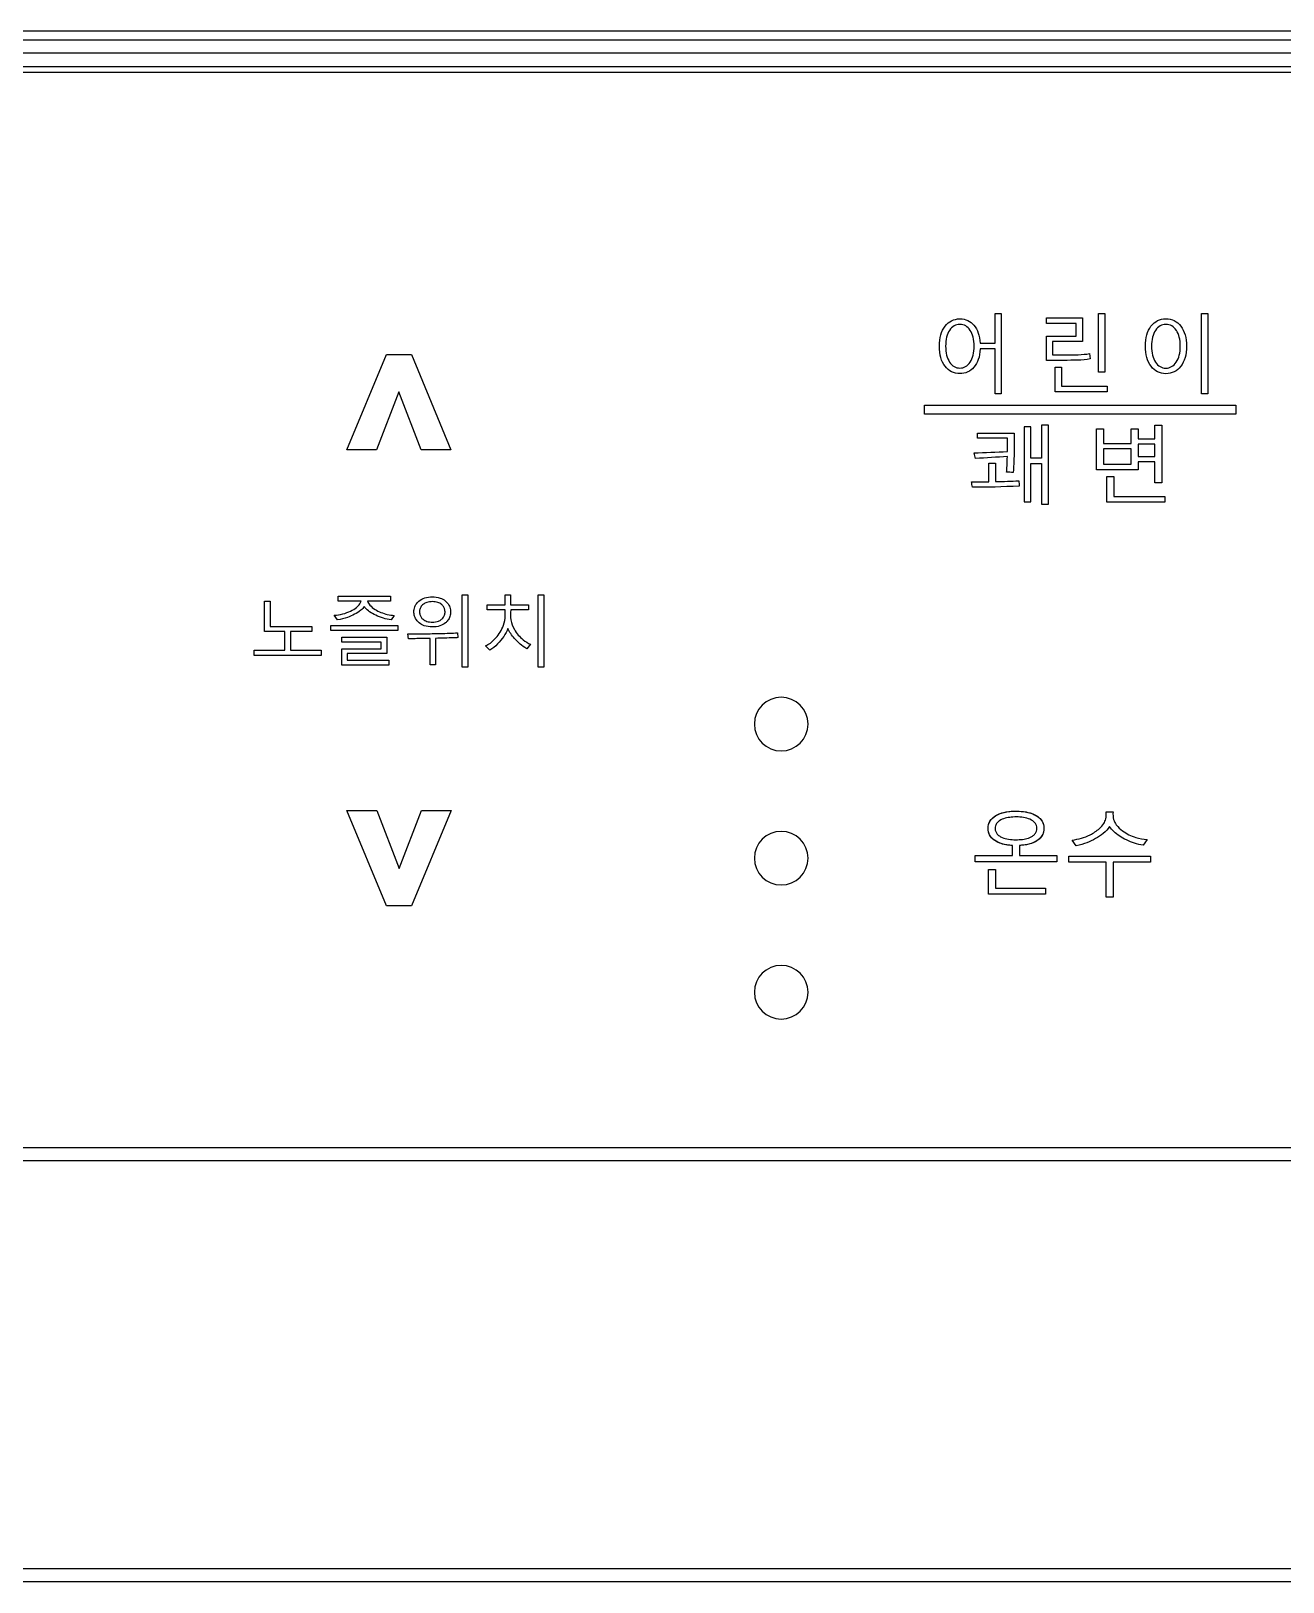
# Model space of a CAD drawing. Header units: millimetres. Extents: x 5 to 3846, y -2727 to 2747.
# Drawn here: x 1461.4 to 1508.1, y -1057.5 to -999.7 of the extents above; entities that cross this region are included whole.
import ezdxf

# ---------------------------------------------------------------- set-up
doc = ezdxf.new("R2010")
doc.units = ezdxf.units.MM

msp = doc.modelspace()

# ---------------------------------------------------------------- linework, layer by layer
at = {"linetype": 'Continuous'}
for p, q in [((1581.015, -999.674), (1367.765, -999.674)), ((1367.765, -1000.006), (1581.015, -1000.006)), ((1581.015, -1000.505), (1367.765, -1000.505)), ((1581.015, -1001.014), (1367.765, -1001.014)), ((1367.765, -1001.214), (1581.015, -1001.214)), ((1497.363, -1011.316), (1497.363, -1010.207)), ((1497.363, -1010.207), (1497.595, -1010.207)), ((1497.595, -1010.207), (1497.595, -1013.207)), ((1501.224, -1012.399), (1501.224, -1010.207)), ((1501.224, -1010.207), (1501.46, -1010.207)), ((1501.46, -1010.207), (1501.46, -1012.399)), ((1505.058, -1010.207), (1505.291, -1010.207)), ((1505.058, -1013.207), (1505.058, -1010.207)), ((1505.291, -1010.207), (1505.291, -1013.207)), ((1499.281, -1010.369), (1500.622, -1010.369)), ((1499.281, -1010.574), (1499.281, -1010.369)), ((1500.393, -1010.574), (1499.281, -1010.574)), ((1500.393, -1011.052), (1500.393, -1010.574)), ((1500.622, -1010.369), (1500.622, -1011.252)), ((1496.808, -1011.316), (1497.363, -1011.316)), ((1499.281, -1011.955), (1499.281, -1011.052)), ((1499.281, -1011.052), (1500.393, -1011.052)), ((1500.622, -1011.252), (1499.51, -1011.252)), ((1499.51, -1011.252), (1499.51, -1011.752)), ((1473.199, -1015.292), (1474.678, -1011.737)), ((1474.678, -1011.737), (1475.603, -1011.737)), ((1475.603, -1011.737), (1477.079, -1015.292)), ((1497.363, -1011.523), (1496.81, -1011.523)), ((1497.363, -1013.207), (1497.363, -1011.523)), ((1500.88, -1011.702), (1500.915, -1011.902)), ((1499.61, -1012.213), (1499.841, -1012.213)), ((1499.61, -1013.122), (1499.61, -1012.213)), ((1499.841, -1012.213), (1499.841, -1012.912)), ((1501.46, -1012.399), (1501.224, -1012.399)), ((1475.137, -1013.132), (1474.302, -1015.292)), ((1475.968, -1015.292), (1475.137, -1013.132)), ((1501.537, -1013.122), (1499.61, -1013.122)), ((1499.841, -1012.912), (1501.537, -1012.912)), ((1501.537, -1012.912), (1501.537, -1013.122)), ((1497.595, -1013.207), (1497.363, -1013.207)), ((1505.291, -1013.207), (1505.058, -1013.207)), ((1474.302, -1015.292), (1473.199, -1015.292)), ((1477.079, -1015.292), (1475.968, -1015.292)), ((1470.128, -1020.933), (1470.336, -1020.933)), ((1470.128, -1022.059), (1470.128, -1020.933)), ((1470.336, -1020.933), (1470.336, -1021.871)), ((1472.877, -1020.75), (1474.819, -1020.75)), ((1472.877, -1020.936), (1472.877, -1020.75)), ((1473.731, -1020.936), (1472.877, -1020.936)), ((1474.819, -1020.936), (1473.968, -1020.936)), ((1474.819, -1020.75), (1474.819, -1020.936)), ((1477.502, -1023.388), (1477.502, -1020.696)), ((1477.502, -1020.696), (1477.712, -1020.696)), ((1477.712, -1020.696), (1477.712, -1023.388)), ((1478.432, -1021.073), (1479.094, -1021.073)), ((1478.432, -1021.258), (1478.432, -1021.073)), ((1479.094, -1020.696), (1479.304, -1020.696)), ((1479.094, -1021.073), (1479.094, -1020.696)), ((1479.304, -1020.696), (1479.304, -1021.073)), ((1479.304, -1021.073), (1479.972, -1021.073)), ((1479.972, -1021.073), (1479.972, -1021.258)), ((1480.335, -1023.388), (1480.335, -1020.696)), ((1480.335, -1020.696), (1480.544, -1020.696)), ((1480.544, -1020.696), (1480.544, -1023.388)), ((1472.853, -1021.625), (1472.73, -1021.459)), ((1474.966, -1021.462), (1474.854, -1021.625)), ((1479.097, -1021.258), (1478.432, -1021.258)), ((1479.972, -1021.258), (1479.307, -1021.258)), ((1470.879, -1022.059), (1470.128, -1022.059)), ((1470.336, -1021.871), (1471.896, -1021.871)), ((1470.879, -1022.765), (1470.879, -1022.059)), ((1471.091, -1022.059), (1471.091, -1022.765)), ((1471.896, -1022.059), (1471.091, -1022.059)), ((1471.896, -1021.871), (1471.896, -1022.059)), ((1472.599, -1022.022), (1472.599, -1021.836)), ((1472.599, -1021.836), (1475.097, -1021.836)), ((1475.097, -1022.022), (1472.599, -1022.022)), ((1473.008, -1022.28), (1474.685, -1022.28)), ((1473.008, -1022.462), (1473.008, -1022.28)), ((1474.685, -1022.28), (1474.685, -1022.885)), ((1475.097, -1021.836), (1475.097, -1022.022)), ((1475.495, -1022.333), (1475.474, -1022.15)), ((1476.297, -1023.311), (1476.297, -1022.322)), ((1476.506, -1022.318), (1476.506, -1023.311)), ((1477.327, -1022.111), (1477.338, -1022.291)), ((1469.736, -1022.765), (1470.879, -1022.765)), ((1469.736, -1022.954), (1469.736, -1022.765)), ((1472.234, -1022.954), (1469.736, -1022.954)), ((1471.091, -1022.765), (1472.234, -1022.765)), ((1472.234, -1022.765), (1472.234, -1022.954)), ((1474.48, -1022.462), (1473.008, -1022.462)), ((1473.008, -1022.705), (1474.48, -1022.705)), ((1473.008, -1023.322), (1473.008, -1022.705)), ((1473.213, -1022.885), (1473.213, -1023.136)), ((1474.685, -1022.885), (1473.213, -1022.885)), ((1474.48, -1022.705), (1474.48, -1022.462)), ((1478.527, -1022.765), (1478.366, -1022.602)), ((1480.049, -1022.539), (1479.901, -1022.705)), ((1474.756, -1023.322), (1473.008, -1023.322)), ((1473.213, -1023.136), (1474.756, -1023.136)), ((1474.756, -1023.136), (1474.756, -1023.322)), ((1476.506, -1023.311), (1476.297, -1023.311)), ((1477.712, -1023.388), (1477.502, -1023.388)), ((1480.544, -1023.388), (1480.335, -1023.388)), ((1473.202, -1028.737), (1474.312, -1028.737)), ((1474.678, -1032.292), (1473.202, -1028.737)), ((1474.312, -1028.737), (1475.143, -1030.896)), ((1475.143, -1030.896), (1475.978, -1028.737)), ((1477.081, -1028.737), (1475.603, -1032.292)), ((1475.978, -1028.737), (1477.081, -1028.737)), ((1501.505, -1028.786), (1501.761, -1028.786)), ((1500.393, -1030.051), (1500.236, -1029.837)), ((1503.034, -1029.821), (1502.884, -1030.03)), ((1496.621, -1030.647), (1496.621, -1030.42)), ((1496.621, -1030.42), (1498.016, -1030.42)), ((1498.016, -1030.42), (1498.016, -1030.041)), ((1498.275, -1030.041), (1498.275, -1030.42)), ((1498.275, -1030.42), (1499.67, -1030.42)), ((1499.67, -1030.42), (1499.67, -1030.647)), ((1500.11, -1030.66), (1500.11, -1030.434)), ((1500.11, -1030.434), (1503.16, -1030.434)), ((1503.16, -1030.434), (1503.16, -1030.66)), ((1499.67, -1030.647), (1496.621, -1030.647)), ((1497.12, -1030.937), (1497.374, -1030.937)), ((1497.12, -1031.859), (1497.12, -1030.937)), ((1497.374, -1030.937), (1497.374, -1031.632)), ((1501.505, -1030.66), (1500.11, -1030.66)), ((1501.505, -1031.969), (1501.505, -1030.66)), ((1501.761, -1030.66), (1501.761, -1031.969)), ((1503.16, -1030.66), (1501.761, -1030.66)), ((1497.374, -1031.632), (1499.238, -1031.632)), ((1499.238, -1031.632), (1499.238, -1031.859)), ((1499.238, -1031.859), (1497.12, -1031.859)), ((1501.761, -1031.969), (1501.505, -1031.969)), ((1475.603, -1032.292), (1474.678, -1032.292)), ((1358.565, -1041.302), (1590.215, -1041.302)), ((1590.215, -1041.802), (1358.565, -1041.802)), ((1367.765, -1057.002), (1581.015, -1057.002)), ((1581.015, -1057.502), (1367.765, -1057.502))]:
    msp.add_line(p, q, dxfattribs=at)
at = {"linetype": 'Continuous', "extrusion": (0, 0, -1)}
for centre in [(-1489.39, -1025.514), (-1489.39, -1030.514), (-1489.39, -1035.514)]:
    msp.add_circle(centre, 1, dxfattribs=at)
at = {"linetype": 'Continuous'}
for points, knots in [([(1496.81, -1011.523), (1496.794, -1011.82), (1496.716, -1012.049), (1496.439, -1012.367), (1496.264, -1012.446), (1495.825, -1012.446), (1495.641, -1012.356), (1495.36, -1011.992), (1495.291, -1011.742), (1495.291, -1011.107), (1495.36, -1010.857), (1495.637, -1010.498), (1495.822, -1010.407), (1496.266, -1010.407), (1496.441, -1010.487), (1496.714, -1010.806), (1496.791, -1011.029), (1496.808, -1011.316)], [0, 0, 0, 0, 0.119435, 0.119435, 0.239171, 0.239171, 0.368453, 0.368453, 0.497808, 0.497808, 0.6286, 0.6286, 0.759393, 0.759393, 0.879849, 0.879849, 1, 1, 1, 1]), ([(1496.439, -1010.834), (1496.342, -1010.687), (1496.213, -1010.614), (1495.892, -1010.614), (1495.764, -1010.687), (1495.569, -1010.98), (1495.521, -1011.177), (1495.521, -1011.674), (1495.57, -1011.872), (1495.669, -1012.019)], [0, 0, 0, 0, 0.250223, 0.250223, 0.501543, 0.501543, 0.751476, 0.751476, 1, 1, 1, 1]), ([(1504.288, -1012.176), (1504.147, -1012.358), (1503.961, -1012.45), (1503.504, -1012.45), (1503.32, -1012.358), (1503.039, -1011.99), (1502.969, -1011.74), (1502.969, -1011.108), (1503.038, -1010.858), (1503.177, -1010.677)], [0, 0, 0, 0, 0.249298, 0.249298, 0.497832, 0.497832, 0.746965, 0.746965, 1, 1, 1, 1]), ([(1503.177, -1010.677), (1503.316, -1010.495), (1503.501, -1010.405), (1503.963, -1010.405), (1504.148, -1010.495), (1504.43, -1010.858), (1504.5, -1011.108), (1504.5, -1011.742), (1504.43, -1011.992), (1504.288, -1012.176)], [0, 0, 0, 0, 0.251997, 0.251997, 0.502467, 0.502467, 0.752334, 0.752334, 1, 1, 1, 1]), ([(1504.122, -1010.834), (1504.023, -1010.685), (1503.893, -1010.612), (1503.572, -1010.612), (1503.443, -1010.686), (1503.244, -1010.984), (1503.194, -1011.181), (1503.194, -1011.671), (1503.245, -1011.869), (1503.345, -1012.018)], [0, 0, 0, 0, 0.25118, 0.25118, 0.501263, 0.501263, 0.751346, 0.751346, 1, 1, 1, 1]), ([(1495.669, -1012.019), (1495.768, -1012.166), (1495.896, -1012.24), (1496.209, -1012.24), (1496.336, -1012.165), (1496.536, -1011.867), (1496.585, -1011.67), (1496.585, -1011.177), (1496.536, -1010.98), (1496.439, -1010.834)], [0, 0, 0, 0, 0.249838, 0.249838, 0.497445, 0.497445, 0.745859, 0.745859, 1, 1, 1, 1]), ([(1503.345, -1012.018), (1503.445, -1012.168), (1503.574, -1012.243), (1503.889, -1012.243), (1504.017, -1012.168), (1504.22, -1011.867), (1504.27, -1011.67), (1504.27, -1011.179), (1504.221, -1010.982), (1504.122, -1010.834)], [0, 0, 0, 0, 0.250776, 0.250776, 0.499324, 0.499324, 0.747871, 0.747871, 1, 1, 1, 1]), ([(1500.915, -1011.902), (1500.755, -1011.928), (1500.602, -1011.944), (1500.311, -1011.952), (1499.919, -1011.955), (1499.281, -1011.955)], [0, 0, 0, 0, 0.501166, 0.501166, 1, 1, 1, 1]), ([(1499.51, -1011.752), (1499.992, -1011.752), (1500.311, -1011.749), (1500.621, -1011.737), (1500.759, -1011.723), (1500.88, -1011.702)], [0, 0, 0, 0, 0.498868, 0.498868, 1, 1, 1, 1]), ([(1498.078, -1014.662), (1498.078, -1014.743), (1498.078, -1014.824), (1498.078, -1015.494), (1498.065, -1015.904), (1498.04, -1016.134)], [0, 0, 0, 0, 0.121348, 0.121348, 1, 1, 1, 1]), ([(1496.49, -1016.482), (1496.586, -1016.482), (1496.681, -1016.482), (1496.887, -1016.482), (1497.003, -1016.48), (1497.127, -1016.478)], [0, 0, 0, 0, 0.463198, 0.463198, 1, 1, 1, 1]), ([(1472.73, -1021.459), (1472.939, -1021.442), (1473.149, -1021.391), (1473.415, -1021.262), (1473.49, -1021.218), (1473.603, -1021.127), (1473.645, -1021.084), (1473.7, -1021.005), (1473.718, -1020.971), (1473.731, -1020.936)], [0, 0, 0, 0, 0.538118, 0.538118, 0.755711, 0.755711, 0.905788, 0.905788, 1, 1, 1, 1]), ([(1473.848, -1021.13), (1473.816, -1021.186), (1473.768, -1021.231), (1473.571, -1021.386), (1473.399, -1021.472), (1473.103, -1021.578), (1472.979, -1021.608), (1472.853, -1021.625)], [0, 0, 0, 0, 0.168581, 0.168581, 0.665484, 0.665484, 1, 1, 1, 1]), ([(1474.854, -1021.625), (1474.655, -1021.602), (1474.456, -1021.546), (1474.197, -1021.42), (1474.119, -1021.376), (1473.986, -1021.284), (1473.928, -1021.236), (1473.869, -1021.163), (1473.858, -1021.147), (1473.848, -1021.13)], [0, 0, 0, 0, 0.527711, 0.527711, 0.757125, 0.757125, 0.949284, 0.949284, 1, 1, 1, 1]), ([(1473.968, -1020.936), (1473.987, -1020.987), (1474.018, -1021.035), (1474.109, -1021.14), (1474.178, -1021.193), (1474.389, -1021.325), (1474.545, -1021.389), (1474.79, -1021.445), (1474.878, -1021.457), (1474.966, -1021.462)], [0, 0, 0, 0, 0.139688, 0.139688, 0.356055, 0.356055, 0.777045, 0.777045, 1, 1, 1, 1]), ([(1476.879, -1021.735), (1476.817, -1021.787), (1476.743, -1021.827), (1476.575, -1021.882), (1476.478, -1021.893), (1476.281, -1021.893), (1476.177, -1021.88), (1476.015, -1021.822), (1475.952, -1021.787), (1475.843, -1021.699), (1475.794, -1021.645), (1475.729, -1021.529), (1475.709, -1021.467), (1475.694, -1021.35), (1475.695, -1021.294), (1475.715, -1021.178), (1475.738, -1021.116), (1475.802, -1021.012), (1475.842, -1020.968), (1475.886, -1020.93)], [0, 0, 0, 0, 0.123725, 0.123725, 0.269077, 0.269077, 0.423776, 0.423776, 0.53037, 0.53037, 0.637459, 0.637459, 0.732941, 0.732941, 0.815216, 0.815216, 0.912318, 0.912318, 1, 1, 1, 1]), ([(1475.886, -1020.93), (1475.948, -1020.878), (1476.022, -1020.837), (1476.19, -1020.782), (1476.286, -1020.77), (1476.481, -1020.77), (1476.584, -1020.783), (1476.745, -1020.84), (1476.808, -1020.874), (1476.918, -1020.961), (1476.967, -1021.015), (1477.032, -1021.13), (1477.051, -1021.191), (1477.068, -1021.307), (1477.068, -1021.363), (1477.052, -1021.473), (1477.034, -1021.527), (1476.983, -1021.624), (1476.949, -1021.669), (1476.899, -1021.717), (1476.889, -1021.726), (1476.879, -1021.735)], [0, 0, 0, 0, 0.124294, 0.124294, 0.268737, 0.268737, 0.421945, 0.421945, 0.528336, 0.528336, 0.635446, 0.635446, 0.728981, 0.728981, 0.812649, 0.812649, 0.896165, 0.896165, 0.979589, 0.979589, 1, 1, 1, 1]), ([(1476.729, -1021.057), (1476.687, -1021.023), (1476.638, -1020.997), (1476.524, -1020.959), (1476.456, -1020.951), (1476.317, -1020.95), (1476.244, -1020.958), (1476.131, -1020.995), (1476.088, -1021.017), (1476.012, -1021.074), (1475.978, -1021.11), (1475.932, -1021.187), (1475.918, -1021.227), (1475.904, -1021.313), (1475.904, -1021.36), (1475.919, -1021.442), (1475.931, -1021.477), (1475.967, -1021.541), (1475.991, -1021.569), (1476.024, -1021.599), (1476.03, -1021.604), (1476.037, -1021.609)], [0, 0, 0, 0, 0.118018, 0.118018, 0.265266, 0.265266, 0.422956, 0.422956, 0.526824, 0.526824, 0.631619, 0.631619, 0.722289, 0.722289, 0.823048, 0.823048, 0.902826, 0.902826, 0.982581, 0.982581, 1, 1, 1, 1]), ([(1476.037, -1021.609), (1476.079, -1021.643), (1476.129, -1021.669), (1476.248, -1021.706), (1476.319, -1021.713), (1476.464, -1021.713), (1476.542, -1021.703), (1476.654, -1021.66), (1476.694, -1021.637), (1476.764, -1021.58), (1476.795, -1021.545), (1476.836, -1021.471), (1476.848, -1021.432), (1476.86, -1021.347), (1476.859, -1021.3), (1476.843, -1021.218), (1476.829, -1021.183), (1476.791, -1021.119), (1476.767, -1021.09), (1476.735, -1021.063), (1476.732, -1021.06), (1476.729, -1021.057)], [0, 0, 0, 0, 0.120013, 0.120013, 0.274459, 0.274459, 0.441323, 0.441323, 0.540122, 0.540122, 0.639797, 0.639797, 0.726704, 0.726704, 0.827805, 0.827805, 0.909164, 0.909164, 0.990355, 0.990355, 1, 1, 1, 1]), ([(1478.366, -1022.602), (1478.493, -1022.541), (1478.61, -1022.453), (1478.832, -1022.222), (1478.936, -1022.069), (1479.056, -1021.799), (1479.088, -1021.684), (1479.102, -1021.465), (1479.097, -1021.362), (1479.097, -1021.258)], [0, 0, 0, 0, 0.262751, 0.262751, 0.596505, 0.596505, 0.811277, 0.811277, 1, 1, 1, 1]), ([(1479.307, -1021.258), (1479.305, -1021.383), (1479.293, -1021.508), (1479.31, -1021.632), (1479.328, -1021.758), (1479.379, -1021.881), (1479.529, -1022.133), (1479.638, -1022.265), (1479.852, -1022.439), (1479.948, -1022.496), (1480.049, -1022.539)], [0, 0, 0, 0, 0.233534, 0.233534, 0.233534, 0.476624, 0.476624, 0.792968, 0.792968, 1, 1, 1, 1]), ([(1475.474, -1022.15), (1475.67, -1022.15), (1475.866, -1022.149), (1476.273, -1022.145), (1476.483, -1022.142), (1476.905, -1022.131), (1477.116, -1022.123), (1477.327, -1022.111)], [0, 0, 0, 0, 0.317173, 0.317173, 0.658504, 0.658504, 1, 1, 1, 1]), ([(1476.297, -1022.322), (1476.193, -1022.323), (1476.089, -1022.325), (1475.904, -1022.328), (1475.822, -1022.329), (1475.658, -1022.332), (1475.577, -1022.333), (1475.495, -1022.333)], [0, 0, 0, 0, 0.387986, 0.387986, 0.693988, 0.693988, 1, 1, 1, 1]), ([(1477.338, -1022.291), (1477.284, -1022.294), (1477.231, -1022.297), (1477.065, -1022.303), (1476.954, -1022.307), (1476.73, -1022.313), (1476.618, -1022.316), (1476.506, -1022.318)], [0, 0, 0, 0, 0.19301, 0.19301, 0.596489, 0.596489, 1, 1, 1, 1]), ([(1479.203, -1021.951), (1479.169, -1022.057), (1479.109, -1022.155), (1478.975, -1022.345), (1478.899, -1022.439), (1478.729, -1022.617), (1478.633, -1022.7), (1478.527, -1022.765)], [0, 0, 0, 0, 0.313315, 0.313315, 0.650229, 0.650229, 1, 1, 1, 1]), ([(1479.901, -1022.705), (1479.814, -1022.654), (1479.731, -1022.595), (1479.578, -1022.464), (1479.507, -1022.392), (1479.345, -1022.207), (1479.252, -1022.087), (1479.203, -1021.951)], [0, 0, 0, 0, 0.289986, 0.289986, 0.579372, 0.579372, 1, 1, 1, 1]), ([(1498.016, -1030.041), (1497.85, -1030.032), (1497.682, -1030.008), (1497.459, -1029.921), (1497.393, -1029.886), (1497.275, -1029.798), (1497.221, -1029.744), (1497.152, -1029.635), (1497.129, -1029.583), (1497.104, -1029.474), (1497.101, -1029.418), (1497.109, -1029.3), (1497.124, -1029.237), (1497.175, -1029.127), (1497.21, -1029.078), (1497.305, -1028.981), (1497.371, -1028.935), (1497.547, -1028.844), (1497.665, -1028.811), (1498.024, -1028.749), (1498.276, -1028.75), (1498.605, -1028.808), (1498.693, -1028.831), (1498.86, -1028.899), (1498.941, -1028.946), (1499.052, -1029.044), (1499.091, -1029.09), (1499.15, -1029.192), (1499.17, -1029.25), (1499.189, -1029.363), (1499.191, -1029.42), (1499.176, -1029.539), (1499.155, -1029.604), (1499.095, -1029.709), (1499.059, -1029.753), (1498.958, -1029.847), (1498.887, -1029.893), (1498.693, -1029.981), (1498.564, -1030.011), (1498.382, -1030.034), (1498.328, -1030.038), (1498.275, -1030.041)], [0, 0, 0, 0, 0.096553, 0.096553, 0.138814, 0.138814, 0.181491, 0.181491, 0.213548, 0.213548, 0.245443, 0.245443, 0.281755, 0.281755, 0.315206, 0.315206, 0.360425, 0.360425, 0.429719, 0.429719, 0.572094, 0.572094, 0.623875, 0.623875, 0.676332, 0.676332, 0.710205, 0.710205, 0.744299, 0.744299, 0.776321, 0.776321, 0.814119, 0.814119, 0.84621, 0.84621, 0.893958, 0.893958, 0.969133, 0.969133, 1, 1, 1, 1]), ([(1498.016, -1030.041), (1497.721, -1030.026), (1497.495, -1029.961), (1497.181, -1029.729), (1497.103, -1029.583), (1497.103, -1029.207), (1497.194, -1029.051), (1497.56, -1028.82), (1497.816, -1028.763), (1498.475, -1028.763), (1498.731, -1028.82), (1499.097, -1029.05), (1499.188, -1029.207), (1499.188, -1029.583), (1499.11, -1029.73), (1498.796, -1029.96), (1498.57, -1030.026), (1498.275, -1030.041)], [0, 0, 0, 0, 0.118723, 0.118723, 0.23753, 0.23753, 0.369111, 0.369111, 0.500485, 0.500485, 0.631604, 0.631604, 0.762931, 0.762931, 0.881507, 0.881507, 1, 1, 1, 1]), ([(1498.72, -1029.092), (1498.648, -1029.052), (1498.567, -1029.027), (1498.317, -1028.974), (1498.139, -1028.971), (1497.89, -1028.993), (1497.813, -1029.005), (1497.663, -1029.046), (1497.59, -1029.077), (1497.493, -1029.143), (1497.462, -1029.17), (1497.412, -1029.233), (1497.392, -1029.27), (1497.37, -1029.342), (1497.366, -1029.377), (1497.368, -1029.451), (1497.375, -1029.489), (1497.402, -1029.558), (1497.422, -1029.59), (1497.477, -1029.652), (1497.515, -1029.682), (1497.561, -1029.709), (1497.566, -1029.711), (1497.571, -1029.714)], [0, 0, 0, 0, 0.125999, 0.125999, 0.392563, 0.392563, 0.510316, 0.510316, 0.629762, 0.629762, 0.690598, 0.690598, 0.752363, 0.752363, 0.805864, 0.805864, 0.864116, 0.864116, 0.919325, 0.919325, 0.991531, 0.991531, 1, 1, 1, 1]), ([(1497.571, -1029.714), (1497.643, -1029.754), (1497.724, -1029.78), (1497.978, -1029.832), (1498.158, -1029.835), (1498.408, -1029.812), (1498.482, -1029.8), (1498.625, -1029.761), (1498.696, -1029.732), (1498.792, -1029.669), (1498.823, -1029.642), (1498.876, -1029.581), (1498.897, -1029.544), (1498.92, -1029.472), (1498.924, -1029.436), (1498.924, -1029.364), (1498.918, -1029.327), (1498.893, -1029.257), (1498.873, -1029.224), (1498.819, -1029.16), (1498.782, -1029.13), (1498.735, -1029.101), (1498.727, -1029.097), (1498.72, -1029.092)], [0, 0, 0, 0, 0.126884, 0.126884, 0.39742, 0.39742, 0.510502, 0.510502, 0.625029, 0.625029, 0.686421, 0.686421, 0.748821, 0.748821, 0.802308, 0.802308, 0.858729, 0.858729, 0.915887, 0.915887, 0.986339, 0.986339, 1, 1, 1, 1]), ([(1500.236, -1029.837), (1500.467, -1029.812), (1500.699, -1029.748), (1501.031, -1029.58), (1501.151, -1029.502), (1501.315, -1029.354), (1501.371, -1029.293), (1501.449, -1029.171), (1501.476, -1029.112), (1501.512, -1028.965), (1501.505, -1028.875), (1501.505, -1028.786)], [0, 0, 0, 0, 0.386565, 0.386565, 0.617094, 0.617094, 0.750645, 0.750645, 0.854369, 0.854369, 1, 1, 1, 1]), ([(1501.635, -1029.331), (1501.576, -1029.433), (1501.487, -1029.517), (1501.213, -1029.736), (1501.006, -1029.853), (1500.661, -1029.987), (1500.528, -1030.026), (1500.393, -1030.051)], [0, 0, 0, 0, 0.241791, 0.241791, 0.719843, 0.719843, 1, 1, 1, 1]), ([(1502.884, -1030.03), (1502.668, -1030), (1502.454, -1029.932), (1502.089, -1029.75), (1501.925, -1029.647), (1501.728, -1029.463), (1501.673, -1029.401), (1501.635, -1029.331)], [0, 0, 0, 0, 0.448506, 0.448506, 0.837341, 0.837341, 1, 1, 1, 1]), ([(1501.761, -1028.786), (1501.761, -1028.883), (1501.755, -1028.983), (1501.802, -1029.147), (1501.839, -1029.214), (1501.948, -1029.361), (1502.031, -1029.435), (1502.267, -1029.605), (1502.435, -1029.686), (1502.747, -1029.782), (1502.89, -1029.808), (1503.034, -1029.821)], [0, 0, 0, 0, 0.159853, 0.159853, 0.282346, 0.282346, 0.461201, 0.461201, 0.762946, 0.762946, 1, 1, 1, 1])]:
    msp.add_open_spline(points, degree=3, knots=knots, dxfattribs=at)
for points in [[(1494.738, -1013.963), (1494.738, -1013.85), (1494.738, -1013.737), (1494.738, -1013.624)], [(1494.738, -1013.624), (1498.605, -1013.624), (1502.471, -1013.624), (1506.338, -1013.624)], [(1506.338, -1013.624), (1506.338, -1013.737), (1506.338, -1013.85), (1506.338, -1013.963)], [(1506.338, -1013.963), (1502.471, -1013.963), (1498.605, -1013.963), (1494.738, -1013.963)], [(1496.711, -1014.859), (1496.711, -1014.793), (1496.711, -1014.727), (1496.711, -1014.662)], [(1496.711, -1014.662), (1497.166, -1014.662), (1497.622, -1014.662), (1498.078, -1014.662)], [(1497.822, -1014.859), (1497.452, -1014.859), (1497.081, -1014.859), (1496.711, -1014.859)], [(1497.822, -1015.356), (1497.822, -1015.191), (1497.822, -1015.025), (1497.822, -1014.859)], [(1498.702, -1014.426), (1498.616, -1014.426), (1498.531, -1014.426), (1498.445, -1014.426)], [(1498.445, -1014.426), (1498.445, -1015.36), (1498.445, -1016.294), (1498.445, -1017.228)], [(1498.702, -1015.602), (1498.702, -1015.21), (1498.702, -1014.818), (1498.702, -1014.426)], [(1499.353, -1014.367), (1499.267, -1014.367), (1499.18, -1014.367), (1499.094, -1014.367)], [(1499.094, -1014.367), (1499.094, -1014.778), (1499.094, -1015.19), (1499.094, -1015.602)], [(1499.353, -1017.319), (1499.353, -1016.335), (1499.353, -1015.351), (1499.353, -1014.367)], [(1501.147, -1014.504), (1501.232, -1014.504), (1501.318, -1014.504), (1501.403, -1014.504)], [(1501.147, -1016.035), (1501.147, -1015.525), (1501.147, -1015.014), (1501.147, -1014.504)], [(1501.403, -1014.504), (1501.403, -1014.686), (1501.403, -1014.867), (1501.403, -1015.049)], [(1502.443, -1015.049), (1502.443, -1014.867), (1502.443, -1014.686), (1502.443, -1014.504)], [(1502.443, -1014.504), (1502.529, -1014.504), (1502.614, -1014.504), (1502.7, -1014.504)], [(1502.7, -1014.504), (1502.7, -1014.63), (1502.7, -1014.755), (1502.7, -1014.881)], [(1503.323, -1014.881), (1503.323, -1014.709), (1503.323, -1014.538), (1503.323, -1014.367)], [(1503.323, -1014.367), (1503.41, -1014.367), (1503.497, -1014.367), (1503.584, -1014.367)], [(1503.584, -1014.367), (1503.584, -1015.085), (1503.584, -1015.804), (1503.584, -1016.523)], [(1496.582, -1015.407), (1496.995, -1015.39), (1497.409, -1015.373), (1497.822, -1015.356)], [(1496.636, -1015.613), (1496.618, -1015.545), (1496.6, -1015.476), (1496.582, -1015.407)], [(1501.403, -1015.049), (1501.749, -1015.049), (1502.096, -1015.049), (1502.443, -1015.049)], [(1502.443, -1015.254), (1502.096, -1015.254), (1501.749, -1015.254), (1501.403, -1015.254)], [(1501.403, -1015.254), (1501.403, -1015.446), (1501.403, -1015.638), (1501.403, -1015.83)], [(1502.443, -1015.83), (1502.443, -1015.638), (1502.443, -1015.446), (1502.443, -1015.254)], [(1502.7, -1014.881), (1502.908, -1014.881), (1503.116, -1014.881), (1503.323, -1014.881)], [(1503.323, -1015.084), (1503.116, -1015.084), (1502.908, -1015.084), (1502.7, -1015.084)], [(1502.7, -1015.084), (1502.7, -1015.234), (1502.7, -1015.383), (1502.7, -1015.533)], [(1503.323, -1015.533), (1503.323, -1015.383), (1503.323, -1015.234), (1503.323, -1015.084)], [(1497.822, -1015.539), (1497.427, -1015.564), (1497.031, -1015.589), (1496.636, -1015.613)], [(1497.127, -1015.783), (1497.213, -1015.783), (1497.298, -1015.783), (1497.384, -1015.783)], [(1497.127, -1016.478), (1497.127, -1016.247), (1497.127, -1016.015), (1497.127, -1015.783)], [(1497.384, -1015.783), (1497.384, -1016.013), (1497.384, -1016.243), (1497.384, -1016.473)], [(1497.792, -1016.122), (1497.806, -1015.995), (1497.817, -1015.801), (1497.822, -1015.539)], [(1499.094, -1015.602), (1498.963, -1015.602), (1498.833, -1015.602), (1498.702, -1015.602)], [(1498.702, -1015.805), (1498.833, -1015.805), (1498.963, -1015.805), (1499.094, -1015.805)], [(1498.702, -1017.228), (1498.702, -1016.754), (1498.702, -1016.279), (1498.702, -1015.805)], [(1499.094, -1015.805), (1499.094, -1016.309), (1499.094, -1016.814), (1499.094, -1017.319)], [(1502.7, -1016.035), (1502.183, -1016.035), (1501.665, -1016.035), (1501.147, -1016.035)], [(1501.403, -1015.83), (1501.749, -1015.83), (1502.096, -1015.83), (1502.443, -1015.83)], [(1502.7, -1015.533), (1502.908, -1015.533), (1503.116, -1015.533), (1503.323, -1015.533)], [(1503.323, -1015.736), (1503.116, -1015.736), (1502.908, -1015.736), (1502.7, -1015.736)], [(1502.7, -1015.736), (1502.7, -1015.836), (1502.7, -1015.935), (1502.7, -1016.035)], [(1503.323, -1016.523), (1503.323, -1016.261), (1503.323, -1015.999), (1503.323, -1015.736)], [(1496.518, -1016.687), (1496.508, -1016.618), (1496.499, -1016.55), (1496.49, -1016.482)], [(1497.384, -1016.473), (1497.679, -1016.469), (1497.967, -1016.459), (1498.248, -1016.445)], [(1498.04, -1016.134), (1497.957, -1016.13), (1497.875, -1016.126), (1497.792, -1016.122)], [(1498.248, -1016.445), (1498.254, -1016.511), (1498.259, -1016.577), (1498.264, -1016.643)], [(1501.535, -1016.278), (1501.622, -1016.278), (1501.709, -1016.278), (1501.796, -1016.278)], [(1501.535, -1017.235), (1501.535, -1016.916), (1501.535, -1016.597), (1501.535, -1016.278)], [(1501.796, -1016.278), (1501.796, -1016.529), (1501.796, -1016.78), (1501.796, -1017.031)], [(1503.584, -1016.523), (1503.497, -1016.523), (1503.41, -1016.523), (1503.323, -1016.523)], [(1498.264, -1016.643), (1497.644, -1016.672), (1497.062, -1016.687), (1496.518, -1016.687)], [(1501.796, -1017.031), (1502.427, -1017.031), (1503.059, -1017.031), (1503.69, -1017.031)], [(1503.69, -1017.031), (1503.69, -1017.099), (1503.69, -1017.167), (1503.69, -1017.235)], [(1498.445, -1017.228), (1498.531, -1017.228), (1498.616, -1017.228), (1498.702, -1017.228)], [(1499.094, -1017.319), (1499.18, -1017.319), (1499.267, -1017.319), (1499.353, -1017.319)], [(1503.69, -1017.235), (1502.972, -1017.235), (1502.254, -1017.235), (1501.535, -1017.235)]]:
    msp.add_open_spline(points, degree=3, dxfattribs=at)

doc.saveas('drawing.dxf')
